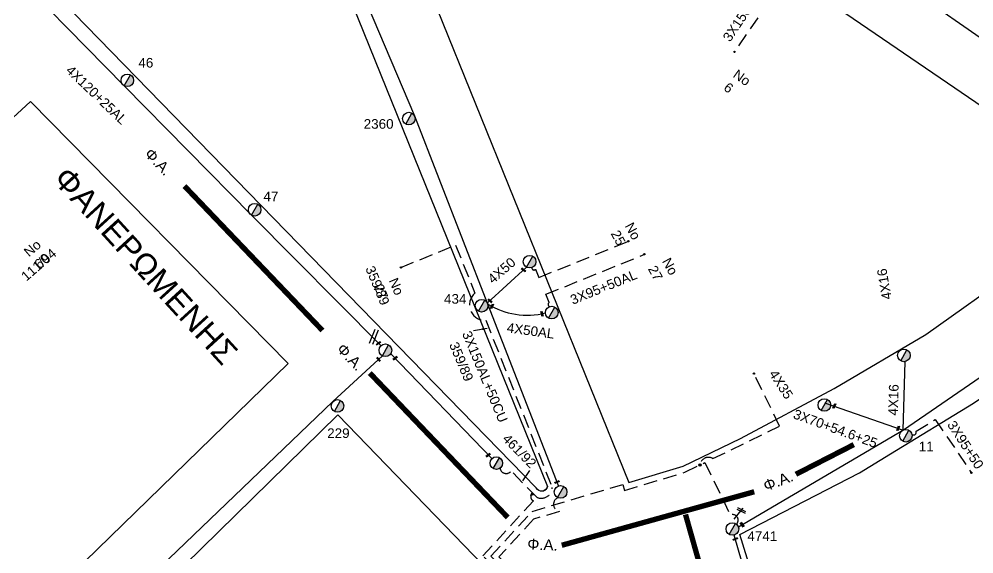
# Model space of a CAD drawing. Header units: millimetres. Extents: x 771 to 3391, y 686 to 1835.
# Drawn here: x 2575.3 to 2753.9, y 871.8 to 971.9 of the extents above; entities that cross this region are included whole.
import ezdxf

# ---------------------------------------------------------------- set-up
doc = ezdxf.new("R2010")
doc.units = ezdxf.units.MM
doc.linetypes.add('DASHED', pattern=[19.05, 12.7, -6.35])
for name, color, linetype in [('Pillar OTE', 7, 'Continuous'), ('Άγνωστα', 7, 'Continuous'), ('Γυμνά εναέρια ΧΤ (3Φ)   4x50CU', 7, 'Continuous'), ('Γυμνά εναέρια ΧΤ και ΦΟΠ (3Φ)   4x50+16AL', 7, 'Continuous'), ('Εναέρια παροχή ΧΤ 4x16', 7, 'SYN_LINE'), ('Επιγραφές - Σχήματα', 7, 'Continuous'), ('Καλωδια ΧΤ  3X95+50', 7, 'Continuous'), ('Καλώδια ΧΤ   3x150+50CU', 7, 'DASHED'), ('Καλώδια ΧΤ   3x150+70AL', 7, 'DASHED'), ('Καλώδια ΧΤ   3x150AL+50CU', 7, 'DASHED'), ('Μηχανική τομή', 7, 'Continuous'), ('Στύλος ΦΜ', 7, 'Continuous'), ('Στύλος ΦΜ @ 1', 7, 'Continuous'), ('Συνδέσεις', 7, 'Continuous'), ('Συνεστραμμένα ΧΤ   3x70+54.6+25 AL', 7, 'SYN_LINE'), ('Συνεστραμμένα ΧΤ   4x120+25 AL', 7, 'SYN_LINE'), ('Τομή', 7, 'Continuous'), ('Υπόβαθρο ΔΕΗ', 7, 'Continuous'), ('Υπόγεια καλώδια Παροχών ΧΤ   4x50AL', 7, 'DASHED')]:
    doc.layers.add(name, color=color, linetype=linetype)
doc.styles.add('arial', font='arial.ttf')
doc.styles.get("Standard").update_dxf_attribs({"font": 'arial.ttf'})
doc.linetypes.add('SYN_LINE', pattern='A,0.5,-0.0001,["/\\/\\/\\/",Standard,S=0.1,R=0,X=0,Y=-0.05],-0.25', length=0.7501)
doc.dimstyles.new('ISO-25', dxfattribs={"dimtxt": 2.5, "dimasz": 2.5, "dimexe": 1.25, "dimexo": 0.625, "dimtad": 1, "dimtxsty": 'Standard', "dimcen": 2.5, "dimadec": 0, "dimazin": 0, "dimtfac": 1, "dimtmove": 0, "dimatfit": 3, "dimfxl": 1, "dimarcsym": 0})

# ---------------------------------------------------------------- blocks, each defined once
blk = doc.blocks.new('ΥΠΑΡΧΩΝ ΤΣΙΜΕΝΤΕΝΙΟΣ ΣΤΥΛΟΣ')
at = {"layer": 'Στύλος ΦΜ'}
blk.add_hatch(color=7, dxfattribs=at).paths.add_polyline_path([(-1.29, -2.28, 0.574793), (2.62, 0, 0.268822), (1.3, 2.27)])
at = {"layer": 'Στύλος ΦΜ', "color": 7}
blk.add_line((-1.29, -2.28), (1.3, 2.27), dxfattribs=at)
blk.add_circle((0, 0), 2.62, dxfattribs=at)
at = {"layer": 'Στύλος ΦΜ', "flags": 4}
for tag, p in [('ΑΡΙΘΜΟΣ', (-4.68, 8.05)), ('ΤΥΠΟΣ', (-4.91, 3.03))]:
    blk.add_attdef(tag, p, '', height=4, dxfattribs=at)
blk = doc.blocks.new('ΜΗΧΑΝΙΚΗ ΤΟΜΗ')
at = {"layer": 'Μηχανική τομή', "ltscale": 40}
for p, q in [((-1.89, 0.78), (1.89, 0.78)), ((1.89, 0), (-1.89, 0))]:
    blk.add_line(p, q, dxfattribs=at)
blk = doc.blocks.new('ΤΟΜΗ')
at = {"layer": 'Τομή', "ltscale": 40}
for p, q in [((-5.68, 0), (5.68, 0)), ((5.68, -2.33), (-5.68, -2.33))]:
    blk.add_line(p, q, dxfattribs=at)
blk = doc.blocks.new('_ΣΥΝΔΕΣΗ')
at = {"layer": 'Συνδέσεις', "linetype": 'SYN_LINE', "ltscale": 40}
blk.add_hatch(color=256, dxfattribs=at).paths.add_polyline_path([(0.5, -0.01, 1), (-0.5, -0.01, 1)])
at = {"layer": 'Συνδέσεις'}
blk.add_circle((0, -0.01), 0.5, dxfattribs=at)
blk = doc.blocks.new('τομή_')
at = {"layer": 'Επιγραφές - Σχήματα'}
for p, q in [((-1.29, -0.22), (0.13, 0.75)), ((-1.08, -0.46), (0.34, 0.51)), ((-0.66, 0.62), (-0.29, -0.37))]:
    blk.add_line(p, q, dxfattribs=at)

msp = doc.modelspace()

# ---------------------------------------------------------------- hatches: boundary and pattern name
at = {"layer": 'Καλώδια ΧΤ   3x150+50CU', "linetype": 'DASHED', "ltscale": 0.2}
h = msp.add_hatch(color=256, dxfattribs=at)
h.dxf.hatch_style = 1
h.paths.add_polyline_path([(2671.27579, 883.29342), (2671.05676, 882.73032), (2671.63608, 882.92515)])

# ---------------------------------------------------------------- linework, layer by layer
at = {"color": 85, "const_width": 1}
for points in [[(2606.24268, 940.6421), (2632.05889, 913.61205)], [(2640.90508, 905.65882), (2666.7213, 878.62877)], [(2720.62632, 886.70667), (2731.4646, 892.25951)], [(2676.82473, 873.4226), (2712.83589, 883.43743)], [(2699.97504, 879.18207), (2703.29179, 867.4645)]]:
    msp.add_lwpolyline(points, dxfattribs=at)
at = {"layer": 'Pillar OTE', "ltscale": 40}
msp.add_lwpolyline([(2671.63924, 882.92826), (2671.06161, 882.72846), (2671.27579, 883.29342), (2671.63924, 882.92826)], dxfattribs=at)
at = {"layer": 'Άγνωστα', "color": 1, "linetype": 'DASHED', "ltscale": 0.2}
msp.add_lwpolyline([(2671.23135, 925.38548, 0.738730132), (2671.94202, 925.06862), (2672.55887, 923.54372), (2689.20229, 930.2762)], format="xyb", dxfattribs=at)
at = {"layer": 'Άγνωστα', "color": 173, "linetype": 'DASHED', "ltscale": 0.2}
msp.add_lwpolyline([(2702.6822, 888.45265, -0.551875407), (2705.11809, 889.6345), (2717.58769, 895.68202), (2712.80032, 905.55325)], format="xyb", dxfattribs=at)
at = {"layer": 'Γυμνά εναέρια ΧΤ (3Φ)   4x50CU', "color": 1, "linetype": 'Continuous', "ltscale": 0.2}
msp.add_lwpolyline([(2662.90133, 918.74435), (2670.22751, 925.46027)], dxfattribs=at)
msp.add_arc((2670.35987, 930.36662), 13.9006, 237.8214521, 284.2388802, dxfattribs=at)
at = {"layer": 'Γυμνά εναέρια ΧΤ και ΦΟΠ (3Φ)   4x50+16AL', "color": 85, "linetype": 'Continuous', "ltscale": 0.2}
for points in [[(2794.89261, 954.24044), (2788.22763, 947.537), (2768.13113, 959.32146), (2731.30349, 984.9703), (2700.12133, 1007.05413), (2684.85706, 1017.87985), (2715.25733, 1028.08664), (2744.33098, 1036.84906), (2770.31274, 1042.71237)], [(2576.40488, 842.28305), (2601.80662, 869.42051), (2634.01884, 900.31269), (2643.26149, 908.88314)]]:
    msp.add_lwpolyline(points, dxfattribs=at)
at = {"layer": 'Γυμνά εναέρια ΧΤ και ΦΟΠ (3Φ)   4x50+16AL', "color": 1, "linetype": 'Continuous', "ltscale": 0.2}
for points in [[(2622.92356, 1014.63325), (2640.42279, 974.64061), (2649.29005, 953.74865), (2662.95697, 918.60126), (2676.18734, 884.50749)], [(2709.86747, 876.84953), (2740.76278, 895.0083), (2770.46399, 915.42583), (2792.46881, 932.69388), (2835.60696, 912.14173), (2846.17536, 907.42176)]]:
    msp.add_lwpolyline(points, dxfattribs=at)
at = {"layer": 'Εναέρια παροχή ΧΤ 4x16', "color": 1, "ltscale": 20}
msp.add_lwpolyline([(2740.69334, 894.97815), (2741.04121, 907.78587)], dxfattribs=at)
at = {"layer": 'Καλωδια ΧΤ  3X95+50', "color": 1, "linetype": 'DASHED', "ltscale": 0.2}
msp.add_lwpolyline([(2674.60107, 918.08185, -0.724500006), (2674.46307, 918.83632), (2673.83846, 920.38043), (2692.36538, 927.87482)], format="xyb", dxfattribs=at)
at = {"layer": 'Καλώδια ΧΤ   3x150+50CU', "color": 85, "linetype": 'DASHED', "ltscale": 0.2}
for points in [[(2646.73287, 925.42371), (2656.96757, 929.56573), (2660.59331, 920.60675, 0.720421622), (2662.6165, 915.51613), (2675.05835, 884.21072, -0.534143041), (2672.14056, 882.40531), (2667.36391, 887.31082, -0.658486933), (2665.27504, 887.83654)], [(2693.80738, 808.4785), (2694.63262, 808.44638, 0.414213562), (2696.22207, 810.35209), (2696.47306, 816.80138, 0.497039226), (2695.34945, 818.01599), (2686.90296, 818.34471), (2671.98542, 834.06685), (2676.56478, 838.41186), (2675.81199, 841.10428, 0.840102142), (2674.60038, 845.44622), (2669.4375, 863.90351), (2662.07345, 871.43706), (2671.53988, 881.75087, -0.433726791), (2671.06161, 882.72846)]]:
    msp.add_lwpolyline(points, format="xyb", dxfattribs=at)
at = {"layer": 'Καλώδια ΧΤ   3x150+50CU', "color": 1, "linetype": 'DASHED', "ltscale": 0.2}
for points in [[(2742.3512, 894.14747, 0.730970604), (2743.12035, 894.75864), (2746.7053, 896.95327), (2753.44149, 887.02748)], [(2676.15642, 882.324, 0.768590442), (2676.38726, 879.75232), (2671.55385, 878.30555), (2665.08136, 871.25368), (2671.68842, 864.54307), (2676.44645, 847.53309, -0.503105274), (2678.47155, 840.28233), (2679.19978, 837.67777), (2675.29354, 833.97998), (2687.94521, 820.64592), (2695.32602, 820.35867, -0.459457485), (2698.80684, 816.59595), (2698.56495, 810.38063, -0.414213562), (2694.66117, 806.1035), (2693.71638, 806.14027), (2692.56524, 806.18507), (2692.59824, 807.03297)]]:
    msp.add_lwpolyline(points, format="xyb", dxfattribs=at)
at = {"layer": 'Καλώδια ΧΤ   3x150+50CU', "color": 173, "linetype": 'DASHED', "ltscale": 0.2}
msp.add_lwpolyline([(2693.76188, 807.30938), (2694.65308, 807.2747, 0.414213562), (2697.39375, 810.37255), (2697.63964, 816.6906, 0.470410709), (2695.32967, 819.18765), (2687.42409, 819.49532), (2673.63948, 834.02341), (2677.88134, 838.04819), (2677.17138, 840.5874, 0.606874384), (2675.49301, 846.59836), (2670.56684, 864.20939), (2663.58767, 871.35656), (2671.28375, 879.74153), (2688.22709, 884.81315), (2688.56373, 883.69263), (2699.87059, 887.08956), (2703.60496, 888.90001), (2708.36965, 879.07553, -0.846797563), (2709.50123, 877.37986)], format="xyb", dxfattribs=at)
at = {"layer": 'Καλώδια ΧΤ   3x150+50CU', "linetype": 'DASHED', "ltscale": 0.2}
for points in [[(2672.14056, 882.40531), (2672.14056, 882.40531)], [(2672.21138, 880.7522), (2672.21138, 880.7522)], [(2671.55385, 878.30555), (2671.55385, 878.30555)]]:
    msp.add_lwpolyline(points, dxfattribs=at)
msp.add_arc((2673.05336, 884.7093), 1.14595, 278.0485219, 346.4061264, dxfattribs=at)
at = {"layer": 'Καλώδια ΧΤ   3x150+70AL', "color": 85, "linetype": 'DASHED', "ltscale": 0.2}
msp.add_lwpolyline([(2699.79728, 1007.32496, 0.484214706), (2699.20559, 1005.44781), (2694.7288, 998.7777), (2719.94193, 981.57063), (2709.17373, 965.79222)], format="xyb", dxfattribs=at)
at = {"layer": 'Συνεστραμμένα ΧΤ   3x70+54.6+25 AL', "color": 1, "linetype": 'SYN_LINE', "ltscale": 15}
msp.add_lwpolyline([(2725.95464, 900.1059), (2740.69334, 894.97815)], dxfattribs=at)
at = {"layer": 'Συνεστραμμένα ΧΤ   3x70+54.6+25 AL', "color": 2, "linetype": 'SYN_LINE', "ltscale": 20}
msp.add_lwpolyline([(2692.1012, 812.40359), (2710.15253, 808.81607), (2724.77618, 823.09983), (2717.11899, 847.50653), (2709.07905, 875.33946)], dxfattribs=at)
at = {"layer": 'Συνεστραμμένα ΧΤ   4x120+25 AL', "color": 5, "linetype": 'SYN_LINE', "ltscale": 20}
msp.add_lwpolyline([(2522.98757, 1034.54219), (2548.81855, 1007.13787), (2570.25281, 984.51371), (2594.9761, 959.39208), (2618.79808, 935.18389), (2643.01356, 910.74425)], dxfattribs=at)
at = {"layer": 'Συνεστραμμένα ΧΤ   4x120+25 AL', "color": 85, "linetype": 'SYN_LINE', "ltscale": 20}
msp.add_lwpolyline([(2644.82686, 909.26091), (2663.77094, 889.64117)], dxfattribs=at)
at = {"layer": 'Υπόβαθρο ΔΕΗ'}
msp.add_lwpolyline([(2524.69623, 1035.47848), (2587.67177, 1098.16516), (2674.16721, 884.43995, -0.67905859), (2672.05786, 884.14168)], format="xyb", close=True, dxfattribs=at)
for points in [[(2689.34761, 885.14979), (2699.53395, 888.21008), (2710.29305, 893.42805), (2727.75709, 902.77365), (2744.92761, 912.85692), (2761.93478, 924.96097), (2770.19901, 931.97018), (2778.61918, 939.68031), (2624.83462, 1044.63278), (2689.34761, 885.14979)], [(2463.0604, 850.74062), (2577.4607, 956.4556), (2625.66614, 907.43632), (2513.77408, 798.52332), (2463.0604, 850.74062)], [(2710.13438, 875.43678), (2732.51458, 886.99574), (2738.35427, 890.51777), (2753.84392, 900.00019), (2767.95655, 909.54074), (2782.23358, 920.23345), (2784.43724, 922.81994), (2791.59912, 930.0291), (2874.22971, 873.88202), (2797.31105, 769.70324), (2725.87043, 824.75127), (2710.13438, 875.43678)], [(2548.58873, 761.06413), (2523.28294, 788.40888), (2634.94394, 897.81726), (2667.61397, 864.02615), (2674.75451, 838.4876), (2597.44255, 761.90857)], [(2710.04188, 879.56626), (2709.0121, 878.33499)]]:
    msp.add_lwpolyline(points, dxfattribs=at)

# ---------------------------------------------------------------- block references
at = {"layer": 'Επιγραφές - Σχήματα', "rotation": 299.7579530802306}
msp.add_blockref('τομή_', (2710.50691, 879.49327), dxfattribs=at)
at = {"layer": 'Μηχανική τομή'}
for p, xscale, yscale, zscale, rotation in [((2669.72551, 925.01071), 0.249999999999919, 0.249999999999919, 0.249999999999919, 140.8749463101756), ((2663.46433, 919.26483), 0.249999999999919, 0.249999999999919, 0.249999999999919, 140.8749463101756), ((2663.85177, 918.08366), 0.249999999999919, 0.249999999999919, 0.249999999999919, 68.45138536945211), ((2673.2222, 916.76391), 0.249999999999919, 0.249999999999919, 0.249999999999919, 103.9164621993861), ((2642.57731, 911.1312), 0.2499999999999681, 0.2499999999999681, 0.2499999999999681, 36.11407878704492), ((2642.47132, 908.15044), 0.2500000000001928, 0.2500000000001928, 0.2500000000001928, 312.6268794242704), ((2645.70454, 908.35193), 0.2499999999999681, 0.2499999999999681, 0.2499999999999681, 36.11407878704492), ((2727.91427, 899.436), 0.249999999999919, 0.249999999999919, 0.249999999999919, 68.45138536945211), ((2739.83981, 895.2751), 0.249999999999919, 0.249999999999919, 0.249999999999919, 68.45138536945211), ((2663.11649, 890.19972), 0.2499999999999681, 0.2499999999999681, 0.2499999999999681, 36.11407878704492), ((2675.95343, 885.17949), 0.249999999999919, 0.249999999999919, 0.249999999999919, 22.0371090805939), ((2710.49207, 877.21664), 0.2500000000001928, 0.2500000000001928, 0.2500000000001928, 304.5010173359817), ((2709.34085, 874.50539), 0.249999999999919, 0.249999999999919, 0.249999999999919, 22.0371090805939)]:
    msp.add_blockref('ΜΗΧΑΝΙΚΗ ΤΟΜΗ', p, dxfattribs=dict(at, xscale=xscale, yscale=yscale, zscale=zscale, rotation=rotation))
at = {"layer": 'Στύλος ΦΜ @ 1', "ltscale": 40}
ref = msp.add_blockref('ΥΠΑΡΧΩΝ ΤΣΙΜΕΝΤΕΝΙΟΣ ΣΤΥΛΟΣ', (2595.55713, 960.41655), dxfattribs=dict(at, xscale=0.4499999999998181, yscale=0.4499999999998181, zscale=0.4499999999998181))
ref.add_attrib('ΤΥΠΟΣ', '46', (2597.62078, 962.81075), dxfattribs={"layer": 'Στύλος ΦΜ', "height": 1.8, "flags": 4})
ref = msp.add_blockref('ΥΠΑΡΧΩΝ ΤΣΙΜΕΝΤΕΝΙΟΣ ΣΤΥΛΟΣ', (2648.21654, 953.26416), dxfattribs=dict(at, xscale=0.4499999999998181, yscale=0.4499999999998181, zscale=0.4499999999998181))
ref.add_attrib('ΤΥΠΟΣ', '2360', (2639.76989, 951.36224), dxfattribs={"layer": 'Στύλος ΦΜ', "height": 1.8, "flags": 4})
ref = msp.add_blockref('ΥΠΑΡΧΩΝ ΤΣΙΜΕΝΤΕΝΙΟΣ ΣΤΥΛΟΣ', (2619.37912, 936.20836), dxfattribs=dict(at, xscale=0.4499999999998181, yscale=0.4499999999998181, zscale=0.4499999999998181))
ref.add_attrib('ΤΥΠΟΣ', '47', (2621.01938, 937.79724), dxfattribs={"layer": 'Στύλος ΦΜ', "height": 1.8, "flags": 4})
at = {"layer": 'Στύλος ΦΜ @ 1', "ltscale": 40, "xscale": 0.4499999999998181, "yscale": 0.4499999999998181, "zscale": 0.4499999999998181}
for p in [(2670.80854, 926.48474), (2674.95488, 916.95848), (2643.84252, 909.90761), (2740.82539, 908.9437), (2725.96464, 899.66577), (2664.58903, 888.7939), (2676.61342, 883.40949)]:
    msp.add_blockref('ΥΠΑΡΧΩΝ ΤΣΙΜΕΝΤΕΝΙΟΣ ΣΤΥΛΟΣ', p, dxfattribs=at)
at = {"layer": 'Στύλος ΦΜ @ 1', "ltscale": 40}
ref = msp.add_blockref('ΥΠΑΡΧΩΝ ΤΣΙΜΕΝΤΕΝΙΟΣ ΣΤΥΛΟΣ', (2661.83379, 918.24687), dxfattribs=dict(at, xscale=0.4499999999998181, yscale=0.4499999999998181, zscale=0.4499999999998181))
ref.add_attrib('ΤΥΠΟΣ', '434', (2654.80333, 918.62555), dxfattribs={"layer": 'Στύλος ΦΜ', "height": 1.8, "flags": 4})
ref = msp.add_blockref('ΥΠΑΡΧΩΝ ΤΣΙΜΕΝΤΕΝΙΟΣ ΣΤΥΛΟΣ', (2634.87067, 899.49935), dxfattribs=dict(at, xscale=0.4499999999998181, yscale=0.4499999999998181, zscale=0.4499999999998181))
ref.add_attrib('ΤΥΠΟΣ', '229', (2632.94242, 893.49437), dxfattribs={"layer": 'Στύλος ΦΜ', "height": 1.8, "flags": 4})
ref = msp.add_blockref('ΥΠΑΡΧΩΝ ΤΣΙΜΕΝΤΕΝΙΟΣ ΣΤΥΛΟΣ', (2741.19691, 893.91346), dxfattribs=dict(at, xscale=0.4499999999998181, yscale=0.4499999999998181, zscale=0.4499999999998181))
ref.add_attrib('ΤΥΠΟΣ', '11', (2743.61544, 891.02192), dxfattribs={"layer": 'Στύλος ΦΜ', "height": 1.8, "flags": 4})
ref = msp.add_blockref('ΥΠΑΡΧΩΝ ΤΣΙΜΕΝΤΕΝΙΟΣ ΣΤΥΛΟΣ', (2708.7522, 876.47097), dxfattribs=dict(at, xscale=0.4499999999998181, yscale=0.4499999999998181, zscale=0.4499999999998181))
ref.add_attrib('ΤΥΠΟΣ', '4741', (2711.55154, 874.23452), dxfattribs={"layer": 'Στύλος ΦΜ', "height": 1.8, "flags": 4})
at = {"layer": 'Συνδέσεις'}
for p, xscale, yscale, zscale in [((2709.14481, 965.74984), 0.25, 0.25, 0.25), ((2689.28245, 930.30588), 0.25, 0.25, 0.25), ((2692.29546, 927.87391), 0.25, 0.25, 0.25), ((2646.73287, 925.42371), 0.25, 0.25, 0.25), ((2712.78663, 905.55623), 0.25, 0.25, 0.25), ((2702.6822, 888.45265), 0.4777242751394019, 0.4777242751394019, 0.4777242751394019), ((2753.46884, 886.98717), 0.25, 0.25, 0.25)]:
    msp.add_blockref('_ΣΥΝΔΕΣΗ', p, dxfattribs=dict(at, xscale=xscale, yscale=yscale, zscale=zscale))
at = {"layer": 'Τομή', "xscale": 0.2499999999998873, "yscale": 0.2499999999998873, "zscale": 0.2499999999998873, "rotation": 248.1909067709115}
msp.add_blockref('ΤΟΜΗ', (2641.93918, 912.33023), dxfattribs=at)

# ---------------------------------------------------------------- texts
at = {"ltscale": 40, "insert": (2584.57139, 944.71436), "char_height": 4, "width": 50.2149778, "attachment_point": 1, "rotation": 312.4591004, "style": 'arial'}
msp.add_mtext('{\\H1.083x;ΦANEPΩMENHΣ}', dxfattribs=at)
at = {"layer": 'Άγνωστα', "color": 7}
note = msp.add_mtext_dynamic_manual_height_columns('No ', width=1.8, gutter_width=2.33163, heights=[0.04535, 0], dxfattribs=dict(at, insert=(2706.39938, 965.01021), char_height=1.8, attachment_point=1, rotation=324.2696748))
for column, words in zip(note.columns.linked_columns, ['6']):
    column.text = words
note = msp.add_mtext_dynamic_manual_height_columns('No ', width=1.8, gutter_width=1.8947, heights=[0.04535, 0], dxfattribs=dict(at, insert=(2688.38495, 937.29628), char_height=1.8, attachment_point=1, rotation=298.5589515))
for column, words in zip(note.columns.linked_columns, ['25']):
    column.text = words
at = {"layer": 'Άγνωστα', "color": 7, "char_height": 1.8, "attachment_point": 1}
for s, gutter_width, insert, rotation in [('111/94', 1.82345, (2575.47944, 924.09089), 40.8849028), ('4X50', 12.5, (2662.76732, 923.59812), 40.8849028), ('359/89', 1.49033, (2641.70652, 925.91998), 292.7962933), ('3X95+50AL', 12.5, (2678.19845, 920.07577), 22.1242341), ('359/89', 1.49033, (2657.37903, 911.68074), 292.7962933), ('4X35', 12.5, (2717.02756, 906.46931), 302.9652885), ('3X70+54.6+25', 12.5, (2720.587, 898.93669), 339.9608763), ('3X95+50', 12.5, (2750.36193, 896.96834), 302.9652885), ('461/92', 1.49033, (2666.87581, 894.45398), 314.3568019)]:
    msp.add_mtext_dynamic_manual_height_columns(s, width=1.8, gutter_width=gutter_width, heights=[0.04535], dxfattribs=dict(at, insert=insert, rotation=rotation))
at = {"layer": 'Άγνωστα', "color": 7}
note = msp.add_mtext_dynamic_manual_height_columns('No ', width=1.8, gutter_width=1.82345, heights=[0.04535, 0], dxfattribs=dict(at, insert=(2573.24075, 926.26631), char_height=1.8, attachment_point=1, rotation=40.8849028))
for column, words in zip(note.columns.linked_columns, ['60']):
    column.text = words
note = msp.add_mtext_dynamic_manual_height_columns('No ', width=1.8, gutter_width=1.8947, heights=[0.04535, 0], dxfattribs=dict(at, insert=(2695.34727, 930.68904), char_height=1.8, attachment_point=1, rotation=298.5589515))
for column, words in zip(note.columns.linked_columns, ['27']):
    column.text = words
note = msp.add_mtext_dynamic_manual_height_columns('No ', width=1.8, gutter_width=1.49033, heights=[0.04535, 0], dxfattribs=dict(at, insert=(2644.82042, 926.71023), char_height=1.8, attachment_point=1, rotation=292.7962933))
for column, words in zip(note.columns.linked_columns, ['27']):
    column.text = words
at = {"layer": 'Εναέρια παροχή ΧΤ 4x16', "color": 7, "char_height": 1.8, "attachment_point": 1}
for insert, rotation in [((2736.78507, 919.24109), 99.9082486), ((2737.88787, 897.72249), 88.409064)]:
    msp.add_mtext_dynamic_manual_height_columns('4X16', width=1.8, gutter_width=12.5, heights=[0.04535], dxfattribs=dict(at, insert=insert, rotation=rotation))
at = {"layer": 'Επιγραφές - Σχήματα', "color": 85, "linetype": 'Continuous', "char_height": 2.019182, "width": 8.1175664, "attachment_point": 1}
for insert, rotation in [((2600.06704, 947.92347), 313.914932), ((2636.01193, 911.39583), 313.914932), ((2714.29675, 885.36068), 21.1493948), ((2670.44471, 874.71126), 357.0321158)]:
    msp.add_mtext('Φ.Α.', dxfattribs=dict(at, insert=insert, rotation=rotation))
at = {"layer": 'Καλώδια ΧΤ   3x150+70AL', "color": 7, "insert": (2706.81993, 968.48), "char_height": 1.8, "attachment_point": 1, "rotation": 56.1431542}
msp.add_mtext_dynamic_manual_height_columns('3X150+70AL', width=1.8, gutter_width=12.5, heights=[0.04535], dxfattribs=at)
at = {"layer": 'Καλώδια ΧΤ   3x150AL+50CU', "color": 7, "insert": (2659.80223, 913.73553), "char_height": 1.8, "attachment_point": 1, "rotation": 292.4852199}
msp.add_mtext_dynamic_manual_height_columns('3X150AL+50CU', width=1.8, gutter_width=12.5, heights=[0.04535], dxfattribs=at)
at = {"layer": 'Συνεστραμμένα ΧΤ   4x120+25 AL', "color": 7, "insert": (2585.15582, 963.39359), "char_height": 1.8, "attachment_point": 1, "rotation": 316.2596131}
msp.add_mtext_dynamic_manual_height_columns('4X120+25AL', width=1.8, gutter_width=12.5, heights=[0.04535], dxfattribs=at)
at = {"layer": 'Υπόγεια καλώδια Παροχών ΧΤ   4x50AL', "color": 7, "insert": (2666.69997, 915.06971), "char_height": 1.8, "attachment_point": 1, "rotation": 352.1726646}
msp.add_mtext_dynamic_manual_height_columns('4X50AL', width=1.8, gutter_width=12.5, heights=[0.04535], dxfattribs=at)

# ---------------------------------------------------------------- leaders
at = {"layer": 'Επιγραφές - Σχήματα', "ltscale": 40}
for points in [[(2662.90179, 914.01153), (2660.31217, 913.51884)], [(2669.53201, 885.46363), (2670.86944, 887.43245)]]:
    msp.add_leader(points, dimstyle='ISO-25', override={"dimasz": 1, "dimtad": 0}, dxfattribs=at)

doc.saveas('drawing.dxf')
